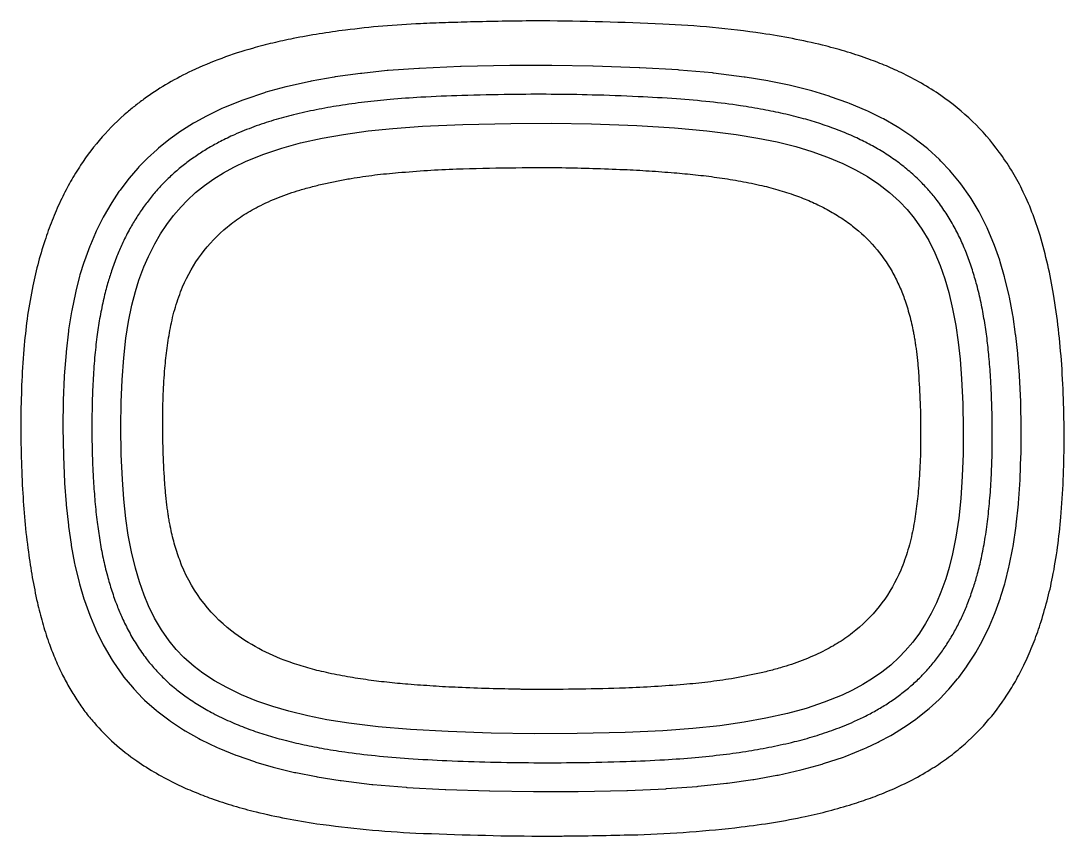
# Model space of a CAD drawing. Header units: millimetres. Extents: x 0 to 1730, y 0 to 225.
# Drawn here: x 1107.5 to 1251.6, y 56.6 to 169.1 of the extents above; entities that cross this region are included whole.
import ezdxf

# ---------------------------------------------------------------- set-up
doc = ezdxf.new("R2010")
doc.units = ezdxf.units.MM
for name, color, linetype in [('CENTERLINE', 1, 'Continuous'), ('GROOVE_8MM', 3, 'Continuous'), ('OUTLINE', 7, 'Continuous')]:
    doc.layers.add(name, color=color, linetype=linetype)

msp = doc.modelspace()

# ---------------------------------------------------------------- linework, layer by layer
at = {"layer": 'CENTERLINE'}
msp.add_spline([(1237.35, 138.76), (1238.18, 136.77), (1238.89, 134.73), (1239.5, 132.65), (1240.09, 130.2), (1240.55, 127.73), (1240.92, 125.25), (1241.19, 122.76), (1241.41, 119.92), (1241.57, 116.36), (1241.64, 112.8), (1241.62, 109.24), (1241.5, 106.03), (1241.28, 102.83), (1240.98, 99.98), (1240.56, 97.14), (1240.07, 94.66), (1239.54, 92.56), (1239.01, 90.83), (1238.28, 88.77), (1237.57, 87.1), (1236.77, 85.45), (1235.87, 83.86), (1234.88, 82.32), (1233.79, 80.85), (1232.6, 79.45), (1231.59, 78.39), (1230.23, 77.15), (1228.81, 76.01), (1227.31, 74.96), (1225.75, 74.01), (1224.15, 73.15), (1222.51, 72.37), (1219.82, 71.28), (1217.09, 70.37), (1214.32, 69.61), (1211.18, 68.91), (1208.02, 68.33), (1204.49, 67.84), (1200.61, 67.43), (1196.37, 67.12), (1191.06, 66.88), (1184.34, 66.73), (1178.33, 66.71), (1172.32, 66.8), (1166.31, 67), (1161.01, 67.29), (1156.42, 67.68), (1152.19, 68.2), (1149.03, 68.7), (1146.23, 69.26), (1143.44, 69.94), (1141.03, 70.64), (1138.65, 71.46), (1136.31, 72.42), (1134.03, 73.52), (1132.13, 74.6), (1130.3, 75.8), (1128.85, 76.9), (1127.21, 78.36), (1125.95, 79.68), (1124.78, 81.08), (1123.52, 82.88), (1122.41, 84.76), (1121.45, 86.72), (1120.75, 88.39), (1120.02, 90.44), (1119.41, 92.52), (1118.82, 94.96), (1118.36, 97.43), (1118, 99.91), (1117.7, 102.74), (1117.49, 105.58), (1117.33, 109.13), (1117.27, 113.04), (1117.32, 116.59), (1117.45, 119.79), (1117.69, 122.99), (1118.01, 125.83), (1118.4, 128.3), (1118.91, 130.77), (1119.45, 132.86), (1119.99, 134.58), (1120.73, 136.62), (1121.45, 138.28), (1122.42, 140.23), (1123.34, 141.8), (1124.35, 143.32), (1125.45, 144.77), (1126.64, 146.15), (1127.65, 147.19), (1129, 148.42), (1130.41, 149.56), (1131.9, 150.61), (1133.44, 151.58), (1135.02, 152.45), (1136.98, 153.39), (1139.65, 154.47), (1142.37, 155.38), (1145.14, 156.14), (1148.27, 156.83), (1151.43, 157.39), (1154.94, 157.88), (1158.47, 158.25), (1162.71, 158.55), (1168.37, 158.79), (1175.08, 158.94), (1180.73, 158.96), (1186.39, 158.87), (1192.74, 158.64), (1198.04, 158.33), (1202.63, 157.92), (1206.85, 157.39), (1210.01, 156.86), (1212.8, 156.29), (1215.58, 155.6), (1217.98, 154.87), (1220.35, 154.03), (1222.68, 153.05), (1224.62, 152.09), (1226.51, 151.01), (1228.32, 149.81), (1230.04, 148.47), (1231.64, 147.01), (1232.88, 145.7), (1234.03, 144.31), (1235.27, 142.54), (1236.38, 140.69), (1237.35, 138.76)], degree=3, dxfattribs=at)
at = {"layer": 'GROOVE_8MM'}
for points in [[(1238.54, 144.86), (1237.29, 146.62), (1237.11, 146.85), (1235.97, 148.24), (1235.79, 148.44), (1234.55, 149.76), (1234.34, 149.96), (1232.73, 151.43), (1232.49, 151.63), (1230.78, 152.96), (1230.54, 153.13), (1228.73, 154.34), (1228.5, 154.48), (1226.61, 155.56), (1226.4, 155.68), (1224.45, 156.64), (1224.23, 156.74), (1221.9, 157.72), (1221.69, 157.8), (1219.32, 158.64), (1219.13, 158.71), (1216.73, 159.43), (1216.55, 159.48), (1213.77, 160.17), (1213.61, 160.21), (1210.81, 160.78), (1210.66, 160.81), (1207.5, 161.33), (1207.35, 161.35), (1203.13, 161.89), (1202.98, 161.91), (1198.4, 162.32), (1198.27, 162.33), (1192.98, 162.63), (1192.89, 162.64), (1186.53, 162.86), (1186.46, 162.87), (1180.8, 162.96), (1180.72, 162.96), (1175.06, 162.94), (1174.99, 162.94), (1168.28, 162.79), (1168.19, 162.79), (1162.54, 162.55), (1162.43, 162.54), (1158.19, 162.24), (1158.06, 162.23), (1154.54, 161.86), (1154.39, 161.85), (1150.88, 161.36), (1150.72, 161.33), (1147.57, 160.77), (1147.41, 160.74), (1144.27, 160.04), (1144.08, 159.99), (1141.32, 159.24), (1141.11, 159.18), (1138.38, 158.27), (1138.14, 158.18), (1135.47, 157.09), (1135.24, 156.99), (1133.29, 156.05), (1133.09, 155.95), (1131.51, 155.08), (1131.32, 154.97), (1129.78, 154.01), (1129.58, 153.88), (1128.1, 152.83), (1127.91, 152.68), (1126.49, 151.54), (1126.29, 151.37), (1124.95, 150.14), (1124.78, 149.98), (1123.77, 148.94), (1123.61, 148.76), (1122.42, 147.38), (1122.26, 147.18), (1121.16, 145.73), (1121.01, 145.53), (1120.01, 144.01), (1119.88, 143.81), (1118.97, 142.24), (1118.85, 142.02), (1117.87, 140.07), (1117.77, 139.86), (1117.06, 138.2), (1116.98, 137.99), (1116.23, 135.96), (1116.17, 135.77), (1115.63, 134.04), (1115.58, 133.86), (1115.04, 131.77), (1114.99, 131.57), (1114.48, 129.11), (1114.45, 128.92), (1114.06, 126.45), (1114.04, 126.28), (1113.72, 123.44), (1113.7, 123.29), (1113.46, 120.09), (1113.45, 119.96), (1113.32, 116.76), (1113.32, 116.64), (1113.27, 113.09), (1113.27, 112.98), (1113.33, 109.07), (1113.34, 108.96), (1113.49, 105.41), (1113.5, 105.29), (1113.71, 102.45), (1113.72, 102.32), (1114.02, 99.48), (1114.04, 99.33), (1114.4, 96.85), (1114.43, 96.69), (1114.89, 94.22), (1114.93, 94.03), (1115.52, 91.59), (1115.57, 91.39), (1116.18, 89.31), (1116.25, 89.1), (1116.98, 87.06), (1117.06, 86.85), (1117.76, 85.18), (1117.86, 84.95), (1118.83, 82.99), (1118.96, 82.74), (1120.07, 80.85), (1120.25, 80.58), (1121.51, 78.78), (1121.7, 78.53), (1122.86, 77.12), (1123.06, 76.9), (1124.33, 75.59), (1124.56, 75.36), (1126.2, 73.91), (1126.43, 73.72), (1127.88, 72.61), (1128.11, 72.46), (1129.93, 71.26), (1130.16, 71.12), (1132.06, 70.04), (1132.29, 69.92), (1134.57, 68.82), (1134.8, 68.71), (1137.14, 67.76), (1137.35, 67.68), (1139.73, 66.86), (1139.91, 66.8), (1142.33, 66.1), (1142.5, 66.05), (1145.28, 65.37), (1145.45, 65.34), (1148.25, 64.78), (1148.39, 64.76), (1151.56, 64.25), (1151.7, 64.23), (1155.93, 63.71), (1156.08, 63.7), (1160.67, 63.31), (1160.79, 63.3), (1166.09, 63.01), (1166.18, 63), (1172.19, 62.8), (1172.26, 62.8), (1178.27, 62.71), (1178.35, 62.71), (1184.36, 62.73), (1184.43, 62.73), (1191.15, 62.88), (1191.24, 62.88), (1196.55, 63.12), (1196.66, 63.13), (1200.9, 63.44), (1201.02, 63.45), (1204.91, 63.86), (1205.05, 63.88), (1208.58, 64.37), (1208.73, 64.4), (1211.89, 64.97), (1212.05, 65), (1215.19, 65.71), (1215.38, 65.75), (1218.15, 66.51), (1218.35, 66.58), (1221.09, 67.49), (1221.32, 67.58), (1224.01, 68.66), (1224.22, 68.76), (1225.86, 69.53), (1226.04, 69.62), (1227.64, 70.48), (1227.84, 70.6), (1229.39, 71.55), (1229.6, 71.68), (1231.1, 72.73), (1231.3, 72.88), (1232.73, 74.03), (1232.94, 74.2), (1234.29, 75.44), (1234.47, 75.62), (1235.48, 76.67), (1235.65, 76.86), (1236.84, 78.26), (1237.01, 78.47), (1238.1, 79.94), (1238.24, 80.15), (1239.23, 81.69), (1239.36, 81.9), (1240.26, 83.5), (1240.36, 83.7), (1241.16, 85.34), (1241.25, 85.54), (1241.96, 87.22), (1242.04, 87.42), (1242.78, 89.47), (1242.84, 89.67), (1243.37, 91.4), (1243.42, 91.58), (1243.95, 93.69), (1243.99, 93.88), (1244.48, 96.36), (1244.52, 96.55), (1244.94, 99.39), (1244.96, 99.56), (1245.26, 102.41), (1245.27, 102.55), (1245.49, 105.76), (1245.49, 105.89), (1245.61, 109.09), (1245.62, 109.21), (1245.64, 112.77), (1245.64, 112.88), (1245.57, 116.44), (1245.57, 116.55), (1245.4, 120.11), (1245.39, 120.22), (1245.18, 123.07), (1245.16, 123.2), (1244.89, 125.69), (1244.87, 125.83), (1244.51, 128.31), (1244.48, 128.48), (1244.02, 130.95), (1243.98, 131.13), (1243.39, 133.58), (1243.34, 133.77), (1242.73, 135.85), (1242.67, 136.05), (1241.96, 138.09), (1241.87, 138.31), (1241.04, 140.31), (1240.92, 140.55), (1239.96, 142.48), (1239.81, 142.74), (1238.71, 144.6), (1238.54, 144.86)], [(1236.17, 129.37), (1236.61, 127.07), (1236.95, 124.74), (1237.2, 122.39), (1237.41, 119.67), (1237.58, 116.23), (1237.64, 112.78), (1237.62, 109.33), (1237.5, 106.24), (1237.29, 103.17), (1237.01, 100.48), (1236.62, 97.82), (1236.17, 95.54), (1235.68, 93.63), (1235.21, 92.08), (1234.55, 90.23), (1233.92, 88.75), (1233.22, 87.31), (1232.44, 85.92), (1231.59, 84.59), (1230.65, 83.33), (1229.63, 82.13), (1228.79, 81.25), (1227.63, 80.19), (1226.41, 79.21), (1225.12, 78.31), (1223.76, 77.48), (1222.34, 76.72), (1220.9, 76.03), (1218.44, 75.04), (1215.92, 74.2), (1213.35, 73.49), (1210.38, 72.83), (1207.38, 72.28), (1204.01, 71.81), (1200.26, 71.42), (1196.13, 71.11), (1190.93, 70.88), (1184.29, 70.73), (1178.36, 70.71), (1172.42, 70.8), (1166.49, 71), (1161.29, 71.28), (1156.83, 71.66), (1152.75, 72.16), (1149.73, 72.64), (1147.09, 73.17), (1144.48, 73.8), (1142.25, 74.45), (1140.06, 75.21), (1137.94, 76.07), (1135.89, 77.07), (1134.22, 78.01), (1132.62, 79.07), (1131.39, 80), (1129.99, 81.24), (1128.93, 82.34), (1127.96, 83.51), (1126.89, 85.04), (1125.94, 86.66), (1125.09, 88.38), (1124.48, 89.84), (1123.83, 91.67), (1123.28, 93.55), (1122.74, 95.8), (1122.3, 98.09), (1121.97, 100.41), (1121.68, 103.1), (1121.48, 105.81), (1121.33, 109.25), (1121.27, 113.05), (1121.32, 116.48), (1121.44, 119.56), (1121.67, 122.61), (1121.98, 125.29), (1122.34, 127.59), (1122.8, 129.86), (1123.3, 131.76), (1123.78, 133.29), (1124.45, 135.14), (1125.08, 136.59), (1125.95, 138.33), (1126.74, 139.69), (1127.61, 141), (1128.56, 142.25), (1129.59, 143.45), (1130.44, 144.32), (1131.6, 145.39), (1132.83, 146.37), (1134.11, 147.28), (1135.46, 148.12), (1136.86, 148.89), (1138.6, 149.73), (1141.03, 150.72), (1143.53, 151.55), (1146.1, 152.25), (1149.06, 152.91), (1152.05, 153.44), (1155.43, 153.91), (1158.82, 154.26), (1162.94, 154.56), (1168.5, 154.8), (1175.13, 154.94), (1180.71, 154.96), (1186.28, 154.87), (1192.56, 154.64), (1197.75, 154.34), (1202.2, 153.94), (1206.27, 153.43), (1209.28, 152.93), (1211.91, 152.39), (1214.51, 151.74), (1216.73, 151.07), (1218.9, 150.3), (1221.02, 149.41), (1222.74, 148.56), (1224.41, 147.61), (1225.98, 146.56), (1227.46, 145.41), (1228.83, 144.15), (1229.88, 143.05), (1230.85, 141.88), (1231.92, 140.36), (1232.87, 138.77), (1233.71, 137.09), (1234.45, 135.33), (1235.08, 133.51), (1235.63, 131.63), (1236.17, 129.37)]]:
    msp.add_lwpolyline(points, close=True, dxfattribs=at)
at = {"layer": 'OUTLINE'}
for points in [[(1231.17, 160.88), (1230.83, 161.07), (1230.48, 161.25), (1230.13, 161.43), (1229.77, 161.61), (1229.42, 161.79), (1229.06, 161.96), (1228.77, 162.09), (1228.48, 162.23), (1228.19, 162.36), (1227.9, 162.49), (1227.6, 162.62), (1227.31, 162.75), (1227.01, 162.88), (1226.71, 163), (1226.42, 163.12), (1226.12, 163.24), (1225.82, 163.36), (1225.52, 163.48), (1225.22, 163.59), (1224.92, 163.7), (1224.61, 163.81), (1224.31, 163.92), (1223.93, 164.05), (1223.56, 164.18), (1223.18, 164.31), (1222.8, 164.43), (1222.42, 164.56), (1222.04, 164.68), (1221.66, 164.79), (1221.28, 164.91), (1220.9, 165.02), (1220.51, 165.13), (1220.13, 165.24), (1219.74, 165.35), (1219.36, 165.45), (1218.97, 165.55), (1218.59, 165.65), (1218.2, 165.74), (1217.68, 165.87), (1217.16, 165.99), (1216.64, 166.11), (1216.12, 166.22), (1215.6, 166.34), (1215.08, 166.44), (1214.56, 166.55), (1214.04, 166.65), (1213.52, 166.75), (1212.99, 166.85), (1212.47, 166.94), (1211.95, 167.03), (1211.42, 167.12), (1210.9, 167.2), (1210.37, 167.28), (1209.84, 167.36), (1208.99, 167.48), (1208.14, 167.6), (1207.28, 167.71), (1206.43, 167.81), (1205.57, 167.91), (1204.72, 168.01), (1203.86, 168.09), (1203.01, 168.18), (1202.15, 168.26), (1201.29, 168.33), (1200.43, 168.4), (1199.58, 168.46), (1198.72, 168.52), (1197.86, 168.57), (1197, 168.62), (1196.14, 168.66), (1195.1, 168.71), (1194.06, 168.75), (1193.02, 168.79), (1191.98, 168.83), (1190.94, 168.86), (1189.9, 168.9), (1188.86, 168.93), (1187.82, 168.96), (1186.78, 168.98), (1185.74, 169.01), (1184.7, 169.03), (1183.66, 169.05), (1182.62, 169.06), (1181.58, 169.08), (1180.54, 169.09), (1179.5, 169.1), (1179.43, 169.1), (1179.36, 169.1), (1179.29, 169.1), (1179.22, 169.1), (1179.14, 169.1), (1179.07, 169.1), (1179, 169.1), (1178.93, 169.1), (1178.86, 169.1), (1178.79, 169.1), (1178.72, 169.1), (1178.64, 169.1), (1178.57, 169.1), (1178.5, 169.1), (1178.43, 169.1), (1178.36, 169.1), (1177.81, 169.09), (1177.26, 169.09), (1176.71, 169.08), (1176.16, 169.07), (1175.61, 169.07), (1175.06, 169.06), (1174.51, 169.05), (1173.96, 169.04), (1173.41, 169.03), (1172.86, 169.02), (1172.31, 169.01), (1171.76, 169), (1171.21, 168.99), (1170.66, 168.97), (1170.11, 168.96), (1169.56, 168.95), (1169.13, 168.94), (1168.7, 168.93), (1168.27, 168.92), (1167.84, 168.9), (1167.41, 168.89), (1166.97, 168.88), (1166.54, 168.86), (1166.11, 168.85), (1165.68, 168.83), (1165.25, 168.82), (1164.82, 168.8), (1164.39, 168.78), (1163.96, 168.77), (1163.53, 168.75), (1163.1, 168.73), (1162.67, 168.71), (1162.02, 168.68), (1161.37, 168.65), (1160.72, 168.61), (1160.07, 168.57), (1159.42, 168.52), (1158.77, 168.48), (1158.12, 168.43), (1157.48, 168.37), (1156.83, 168.32), (1156.18, 168.26), (1155.53, 168.19), (1154.88, 168.13), (1154.24, 168.06), (1153.59, 167.98), (1152.94, 167.91), (1152.3, 167.83), (1151.84, 167.77), (1151.39, 167.71), (1150.94, 167.65), (1150.49, 167.58), (1150.03, 167.52), (1149.58, 167.45), (1149.13, 167.38), (1148.68, 167.31), (1148.23, 167.24), (1147.78, 167.16), (1147.33, 167.08), (1146.88, 167), (1146.43, 166.92), (1145.98, 166.84), (1145.53, 166.75), (1145.08, 166.66), (1144.73, 166.59), (1144.38, 166.52), (1144.02, 166.44), (1143.67, 166.37), (1143.32, 166.29), (1142.97, 166.21), (1142.62, 166.13), (1142.27, 166.04), (1141.92, 165.96), (1141.57, 165.87), (1141.22, 165.78), (1140.87, 165.69), (1140.52, 165.6), (1140.17, 165.51), (1139.83, 165.41), (1139.48, 165.31), (1138.94, 165.16), (1138.4, 165), (1137.86, 164.84), (1137.33, 164.67), (1136.79, 164.49), (1136.26, 164.31), (1135.73, 164.12), (1135.2, 163.93), (1134.68, 163.73), (1134.15, 163.53), (1133.63, 163.32), (1133.11, 163.1), (1132.59, 162.89), (1132.08, 162.66), (1131.57, 162.43), (1131.06, 162.19), (1130.65, 162), (1130.24, 161.8), (1129.83, 161.59), (1129.43, 161.39), (1129.03, 161.17), (1128.63, 160.96), (1128.24, 160.73), (1127.85, 160.51), (1127.46, 160.28), (1127.07, 160.04), (1126.68, 159.81), (1126.3, 159.56), (1125.92, 159.31), (1125.54, 159.06), (1125.17, 158.81), (1124.8, 158.55), (1124.63, 158.43), (1124.46, 158.31), (1124.29, 158.18), (1124.13, 158.06), (1123.96, 157.94), (1123.8, 157.81), (1123.63, 157.69), (1123.47, 157.56), (1123.3, 157.43), (1123.14, 157.3), (1122.98, 157.17), (1122.82, 157.04), (1122.66, 156.91), (1122.5, 156.78), (1122.34, 156.64), (1122.18, 156.51), (1121.72, 156.11), (1121.26, 155.7), (1120.82, 155.28), (1120.37, 154.85), (1119.94, 154.42), (1119.52, 153.98), (1119.1, 153.53), (1118.69, 153.08), (1118.29, 152.61), (1117.9, 152.14), (1117.51, 151.67), (1117.14, 151.18), (1116.77, 150.69), (1116.41, 150.19), (1116.06, 149.69), (1115.72, 149.18), (1115.54, 148.9), (1115.36, 148.63), (1115.18, 148.35), (1115.01, 148.06), (1114.83, 147.78), (1114.66, 147.5), (1114.5, 147.21), (1114.33, 146.92), (1114.17, 146.64), (1114.01, 146.35), (1113.85, 146.06), (1113.7, 145.76), (1113.54, 145.47), (1113.39, 145.17), (1113.25, 144.88), (1113.1, 144.58), (1112.94, 144.25), (1112.79, 143.91), (1112.63, 143.58), (1112.48, 143.24), (1112.34, 142.9), (1112.19, 142.57), (1112.05, 142.23), (1111.91, 141.89), (1111.77, 141.54), (1111.64, 141.2), (1111.51, 140.86), (1111.38, 140.51), (1111.25, 140.17), (1111.13, 139.82), (1111.01, 139.47), (1110.89, 139.12), (1110.75, 138.72), (1110.62, 138.31), (1110.49, 137.9), (1110.37, 137.5), (1110.25, 137.09), (1110.13, 136.68), (1110.01, 136.27), (1109.9, 135.85), (1109.79, 135.44), (1109.68, 135.03), (1109.58, 134.61), (1109.48, 134.2), (1109.38, 133.78), (1109.29, 133.37), (1109.2, 132.95), (1109.11, 132.53), (1109.01, 132.03), (1108.91, 131.52), (1108.82, 131.01), (1108.73, 130.5), (1108.64, 129.99), (1108.56, 129.48), (1108.48, 128.97), (1108.4, 128.46), (1108.33, 127.95), (1108.26, 127.44), (1108.2, 126.92), (1108.14, 126.41), (1108.08, 125.9), (1108.02, 125.38), (1107.97, 124.87), (1107.93, 124.35), (1107.88, 123.74), (1107.83, 123.12), (1107.78, 122.51), (1107.74, 121.89), (1107.7, 121.27), (1107.66, 120.66), (1107.63, 120.04), (1107.6, 119.42), (1107.57, 118.81), (1107.55, 118.19), (1107.53, 117.57), (1107.51, 116.96), (1107.5, 116.34), (1107.48, 115.72), (1107.48, 115.1), (1107.47, 114.48), (1107.46, 113.86), (1107.46, 113.23), (1107.46, 112.6), (1107.46, 111.97), (1107.47, 111.34), (1107.48, 110.72), (1107.49, 110.09), (1107.5, 109.46), (1107.52, 108.83), (1107.53, 108.2), (1107.55, 107.57), (1107.58, 106.95), (1107.6, 106.32), (1107.63, 105.69), (1107.66, 105.06), (1107.69, 104.44), (1107.72, 103.89), (1107.76, 103.35), (1107.79, 102.81), (1107.83, 102.27), (1107.87, 101.73), (1107.92, 101.19), (1107.96, 100.65), (1108.01, 100.11), (1108.06, 99.57), (1108.12, 99.03), (1108.17, 98.49), (1108.23, 97.95), (1108.3, 97.41), (1108.36, 96.87), (1108.43, 96.33), (1108.5, 95.79), (1108.56, 95.35), (1108.62, 94.92), (1108.68, 94.48), (1108.75, 94.04), (1108.82, 93.6), (1108.89, 93.16), (1108.96, 92.73), (1109.04, 92.29), (1109.12, 91.85), (1109.2, 91.42), (1109.28, 90.98), (1109.37, 90.55), (1109.46, 90.11), (1109.55, 89.68), (1109.64, 89.25), (1109.74, 88.82), (1109.82, 88.47), (1109.9, 88.12), (1109.99, 87.78), (1110.07, 87.44), (1110.16, 87.09), (1110.25, 86.75), (1110.35, 86.41), (1110.44, 86.07), (1110.54, 85.73), (1110.64, 85.39), (1110.74, 85.05), (1110.85, 84.71), (1110.96, 84.37), (1111.07, 84.03), (1111.18, 83.7), (1111.3, 83.36), (1111.4, 83.08), (1111.5, 82.81), (1111.6, 82.53), (1111.7, 82.26), (1111.81, 81.98), (1111.92, 81.71), (1112.03, 81.44), (1112.14, 81.17), (1112.25, 80.9), (1112.37, 80.63), (1112.49, 80.36), (1112.61, 80.09), (1112.73, 79.82), (1112.86, 79.56), (1112.99, 79.29), (1113.11, 79.03), (1113.23, 78.79), (1113.35, 78.56), (1113.47, 78.33), (1113.59, 78.1), (1113.71, 77.86), (1113.84, 77.64), (1113.96, 77.41), (1114.09, 77.18), (1114.22, 76.95), (1114.35, 76.73), (1114.49, 76.5), (1114.62, 76.28), (1114.76, 76.06), (1114.9, 75.83), (1115.04, 75.61), (1115.18, 75.39), (1115.32, 75.19), (1115.46, 74.98), (1115.6, 74.78), (1115.74, 74.57), (1115.88, 74.37), (1116.03, 74.17), (1116.17, 73.97), (1116.32, 73.77), (1116.47, 73.58), (1116.62, 73.38), (1116.78, 73.19), (1116.93, 72.99), (1117.09, 72.8), (1117.25, 72.61), (1117.41, 72.42), (1117.57, 72.24), (1117.9, 71.86), (1118.23, 71.5), (1118.57, 71.13), (1118.92, 70.78), (1119.27, 70.43), (1119.63, 70.08), (1119.99, 69.74), (1120.35, 69.41), (1120.73, 69.08), (1121.1, 68.76), (1121.49, 68.44), (1121.88, 68.13), (1122.27, 67.83), (1122.67, 67.53), (1123.07, 67.24), (1123.47, 66.95), (1123.8, 66.72), (1124.14, 66.5), (1124.47, 66.28), (1124.81, 66.07), (1125.15, 65.85), (1125.49, 65.65), (1125.83, 65.44), (1126.18, 65.24), (1126.52, 65.04), (1126.87, 64.84), (1127.22, 64.65), (1127.57, 64.46), (1127.93, 64.28), (1128.29, 64.1), (1128.64, 63.92), (1129, 63.75), (1129.3, 63.61), (1129.59, 63.47), (1129.89, 63.34), (1130.18, 63.2), (1130.48, 63.07), (1130.78, 62.94), (1131.08, 62.82), (1131.38, 62.69), (1131.68, 62.57), (1131.98, 62.45), (1132.28, 62.33), (1132.58, 62.21), (1132.88, 62.1), (1133.19, 61.98), (1133.49, 61.87), (1133.8, 61.76), (1134.18, 61.63), (1134.56, 61.5), (1134.94, 61.37), (1135.32, 61.24), (1135.7, 61.12), (1136.09, 61), (1136.47, 60.88), (1136.85, 60.77), (1137.24, 60.65), (1137.63, 60.54), (1138.01, 60.43), (1138.4, 60.32), (1138.79, 60.22), (1139.18, 60.12), (1139.57, 60.02), (1139.96, 59.92), (1140.48, 59.8), (1141, 59.68), (1141.52, 59.56), (1142.04, 59.44), (1142.56, 59.33), (1143.09, 59.22), (1143.61, 59.11), (1144.14, 59.01), (1144.66, 58.91), (1145.19, 58.81), (1145.72, 58.72), (1146.24, 58.63), (1146.77, 58.54), (1147.3, 58.45), (1147.83, 58.37), (1148.36, 58.29), (1149.21, 58.17), (1150.06, 58.06), (1150.91, 57.95), (1151.77, 57.85), (1152.62, 57.75), (1153.47, 57.65), (1154.33, 57.56), (1155.18, 57.48), (1156.04, 57.4), (1156.89, 57.33), (1157.75, 57.26), (1158.6, 57.2), (1159.46, 57.14), (1160.32, 57.09), (1161.18, 57.04), (1162.03, 57), (1163.1, 56.95), (1164.17, 56.91), (1165.24, 56.87), (1166.31, 56.83), (1167.37, 56.79), (1168.44, 56.76), (1169.51, 56.73), (1170.58, 56.7), (1171.65, 56.68), (1172.71, 56.65), (1173.78, 56.63), (1174.85, 56.62), (1175.92, 56.6), (1176.99, 56.59), (1178.06, 56.58), (1179.13, 56.57), (1179.35, 56.57), (1179.57, 56.57), (1179.79, 56.57), (1180.02, 56.57), (1180.24, 56.57), (1180.46, 56.57), (1180.68, 56.57), (1180.91, 56.57), (1181.13, 56.57), (1181.35, 56.58), (1181.57, 56.58), (1181.79, 56.58), (1182.02, 56.58), (1182.24, 56.58), (1182.46, 56.59), (1182.68, 56.59), (1183.31, 56.6), (1183.93, 56.6), (1184.56, 56.61), (1185.18, 56.62), (1185.81, 56.63), (1186.44, 56.64), (1187.06, 56.65), (1187.69, 56.66), (1188.31, 56.67), (1188.94, 56.68), (1189.56, 56.7), (1190.19, 56.71), (1190.81, 56.73), (1191.44, 56.74), (1192.06, 56.76), (1192.69, 56.77), (1193.58, 56.8), (1194.48, 56.84), (1195.37, 56.88), (1196.26, 56.92), (1197.16, 56.97), (1198.05, 57.02), (1198.95, 57.08), (1199.84, 57.15), (1200.73, 57.21), (1201.62, 57.29), (1202.52, 57.37), (1203.41, 57.45), (1204.3, 57.54), (1205.19, 57.63), (1206.08, 57.73), (1206.97, 57.83), (1207.53, 57.9), (1208.08, 57.97), (1208.64, 58.05), (1209.19, 58.13), (1209.75, 58.21), (1210.3, 58.29), (1210.86, 58.38), (1211.41, 58.47), (1211.96, 58.56), (1212.51, 58.65), (1213.07, 58.75), (1213.62, 58.85), (1214.17, 58.96), (1214.72, 59.07), (1215.27, 59.18), (1215.82, 59.29), (1216.23, 59.38), (1216.64, 59.47), (1217.05, 59.56), (1217.45, 59.66), (1217.86, 59.75), (1218.27, 59.85), (1218.68, 59.96), (1219.08, 60.06), (1219.49, 60.17), (1219.89, 60.28), (1220.3, 60.39), (1220.7, 60.5), (1221.1, 60.62), (1221.51, 60.74), (1221.91, 60.86), (1222.31, 60.98), (1222.63, 61.08), (1222.94, 61.18), (1223.26, 61.29), (1223.57, 61.39), (1223.89, 61.5), (1224.2, 61.61), (1224.52, 61.72), (1224.83, 61.83), (1225.14, 61.95), (1225.45, 62.06), (1225.76, 62.18), (1226.07, 62.3), (1226.38, 62.42), (1226.69, 62.55), (1227, 62.67), (1227.31, 62.8), (1227.68, 62.96), (1228.05, 63.12), (1228.42, 63.29), (1228.79, 63.45), (1229.16, 63.63), (1229.52, 63.8), (1229.89, 63.98), (1230.25, 64.16), (1230.61, 64.35), (1230.96, 64.54), (1231.32, 64.73), (1231.67, 64.93), (1232.03, 65.13), (1232.38, 65.33), (1232.73, 65.54), (1233.07, 65.75), (1233.36, 65.93), (1233.65, 66.11), (1233.93, 66.29), (1234.21, 66.48), (1234.49, 66.67), (1234.77, 66.86), (1235.05, 67.05), (1235.32, 67.25), (1235.59, 67.45), (1235.86, 67.65), (1236.13, 67.86), (1236.4, 68.07), (1236.66, 68.28), (1236.92, 68.49), (1237.18, 68.71), (1237.44, 68.93), (1237.89, 69.31), (1238.33, 69.71), (1238.76, 70.12), (1239.18, 70.53), (1239.6, 70.95), (1240.01, 71.37), (1240.41, 71.81), (1240.8, 72.25), (1241.19, 72.7), (1241.57, 73.15), (1241.94, 73.61), (1242.3, 74.08), (1242.65, 74.56), (1242.99, 75.04), (1243.33, 75.52), (1243.66, 76.02), (1243.83, 76.29), (1244, 76.56), (1244.17, 76.83), (1244.34, 77.1), (1244.5, 77.38), (1244.67, 77.65), (1244.83, 77.93), (1244.98, 78.21), (1245.14, 78.49), (1245.29, 78.77), (1245.44, 79.05), (1245.59, 79.33), (1245.73, 79.62), (1245.88, 79.91), (1246.02, 80.19), (1246.16, 80.48), (1246.31, 80.81), (1246.46, 81.13), (1246.6, 81.46), (1246.75, 81.79), (1246.89, 82.12), (1247.03, 82.45), (1247.16, 82.78), (1247.3, 83.11), (1247.43, 83.45), (1247.55, 83.78), (1247.68, 84.12), (1247.8, 84.45), (1247.92, 84.79), (1248.04, 85.13), (1248.16, 85.47), (1248.27, 85.81), (1248.4, 86.21), (1248.52, 86.61), (1248.65, 87.02), (1248.77, 87.42), (1248.88, 87.83), (1249, 88.23), (1249.11, 88.64), (1249.22, 89.05), (1249.32, 89.45), (1249.43, 89.86), (1249.52, 90.27), (1249.62, 90.68), (1249.71, 91.09), (1249.8, 91.51), (1249.89, 91.92), (1249.97, 92.33), (1250.07, 92.84), (1250.17, 93.36), (1250.26, 93.87), (1250.35, 94.39), (1250.43, 94.91), (1250.51, 95.42), (1250.59, 95.94), (1250.66, 96.46), (1250.73, 96.98), (1250.8, 97.49), (1250.86, 98.01), (1250.92, 98.53), (1250.98, 99.05), (1251.03, 99.57), (1251.08, 100.09), (1251.12, 100.62), (1251.17, 101.26), (1251.22, 101.9), (1251.27, 102.54), (1251.31, 103.18), (1251.35, 103.82), (1251.38, 104.46), (1251.42, 105.1), (1251.45, 105.74), (1251.47, 106.39), (1251.5, 107.03), (1251.52, 107.67), (1251.53, 108.31), (1251.55, 108.95), (1251.56, 109.6), (1251.56, 110.24), (1251.57, 110.88), (1251.57, 111.56), (1251.57, 112.23), (1251.57, 112.91), (1251.56, 113.58), (1251.55, 114.25), (1251.54, 114.93), (1251.52, 115.6), (1251.5, 116.28), (1251.48, 116.95), (1251.45, 117.63), (1251.43, 118.3), (1251.39, 118.97), (1251.36, 119.65), (1251.32, 120.32), (1251.28, 120.99), (1251.23, 121.67), (1251.19, 122.28), (1251.14, 122.88), (1251.09, 123.49), (1251.04, 124.1), (1250.98, 124.71), (1250.92, 125.31), (1250.86, 125.92), (1250.79, 126.53), (1250.71, 127.13), (1250.64, 127.74), (1250.56, 128.34), (1250.47, 128.95), (1250.39, 129.55), (1250.3, 130.16), (1250.2, 130.76), (1250.1, 131.36), (1250.02, 131.88), (1249.93, 132.39), (1249.83, 132.9), (1249.74, 133.41), (1249.63, 133.92), (1249.53, 134.43), (1249.42, 134.94), (1249.3, 135.44), (1249.19, 135.95), (1249.06, 136.45), (1248.94, 136.96), (1248.81, 137.46), (1248.67, 137.96), (1248.53, 138.46), (1248.39, 138.96), (1248.25, 139.46), (1248.12, 139.88), (1247.99, 140.29), (1247.86, 140.7), (1247.72, 141.1), (1247.58, 141.51), (1247.43, 141.91), (1247.28, 142.32), (1247.13, 142.72), (1246.97, 143.12), (1246.81, 143.52), (1246.64, 143.91), (1246.47, 144.31), (1246.29, 144.7), (1246.11, 145.09), (1245.93, 145.48), (1245.74, 145.87), (1245.57, 146.2), (1245.4, 146.54), (1245.22, 146.87), (1245.04, 147.2), (1244.86, 147.53), (1244.67, 147.85), (1244.48, 148.18), (1244.29, 148.5), (1244.09, 148.82), (1243.89, 149.13), (1243.68, 149.45), (1243.47, 149.76), (1243.26, 150.07), (1243.05, 150.38), (1242.83, 150.69), (1242.6, 150.99), (1242.18, 151.55), (1241.74, 152.11), (1241.3, 152.66), (1240.84, 153.19), (1240.37, 153.72), (1239.89, 154.23), (1239.4, 154.74), (1238.9, 155.23), (1238.39, 155.72), (1237.86, 156.19), (1237.33, 156.66), (1236.79, 157.11), (1236.24, 157.55), (1235.68, 157.98), (1235.11, 158.39), (1234.53, 158.8), (1234.2, 159.02), (1233.88, 159.24), (1233.55, 159.46), (1233.21, 159.67), (1232.88, 159.88), (1232.54, 160.09), (1232.2, 160.29), (1231.86, 160.49), (1231.52, 160.68), (1231.17, 160.88)], [(1229.9, 95.73), (1229.78, 95.38), (1229.67, 95.03), (1229.54, 94.68), (1229.42, 94.33), (1229.28, 93.99), (1229.15, 93.65), (1229.01, 93.3), (1228.74, 92.7), (1228.46, 92.11), (1228.16, 91.53), (1227.85, 90.96), (1227.51, 90.4), (1227.16, 89.84), (1226.8, 89.3), (1226.41, 88.78), (1226.02, 88.26), (1225.6, 87.76), (1225.18, 87.26), (1224.73, 86.78), (1224.27, 86.32), (1223.8, 85.87), (1223.31, 85.43), (1222.81, 85), (1222.57, 84.8), (1222.32, 84.61), (1222.06, 84.41), (1221.81, 84.22), (1221.55, 84.04), (1221.29, 83.86), (1221.03, 83.68), (1220.77, 83.5), (1220.5, 83.33), (1220.23, 83.16), (1219.96, 83), (1219.69, 82.84), (1219.41, 82.68), (1219.13, 82.53), (1218.85, 82.38), (1218.57, 82.23), (1218.22, 82.06), (1217.88, 81.89), (1217.53, 81.72), (1217.17, 81.56), (1216.82, 81.4), (1216.47, 81.25), (1216.11, 81.1), (1215.75, 80.95), (1215.39, 80.81), (1215.03, 80.67), (1214.66, 80.54), (1214.3, 80.41), (1213.93, 80.28), (1213.56, 80.16), (1213.19, 80.05), (1212.82, 79.94), (1212.6, 79.87), (1212.38, 79.81), (1212.16, 79.74), (1211.94, 79.68), (1211.71, 79.62), (1211.49, 79.56), (1211.27, 79.5), (1211.04, 79.44), (1210.82, 79.39), (1210.6, 79.33), (1210.37, 79.27), (1210.15, 79.22), (1209.93, 79.17), (1209.7, 79.11), (1209.48, 79.06), (1209.25, 79.01), (1209.03, 78.96), (1208.8, 78.91), (1208.58, 78.86), (1208.35, 78.82), (1208.13, 78.77), (1207.9, 78.72), (1207.68, 78.68), (1207.45, 78.63), (1207.22, 78.59), (1207, 78.55), (1206.77, 78.5), (1206.55, 78.46), (1206.32, 78.42), (1206.09, 78.38), (1205.87, 78.34), (1205.64, 78.3), (1205.23, 78.24), (1204.82, 78.17), (1204.41, 78.11), (1203.99, 78.05), (1203.58, 77.99), (1203.17, 77.94), (1202.76, 77.88), (1202.34, 77.83), (1201.93, 77.78), (1201.52, 77.74), (1201.1, 77.69), (1200.69, 77.65), (1200.27, 77.61), (1199.86, 77.57), (1199.44, 77.54), (1199.03, 77.5), (1198.52, 77.46), (1198.02, 77.42), (1197.52, 77.38), (1197.01, 77.35), (1196.51, 77.31), (1196, 77.27), (1195.5, 77.24), (1195, 77.21), (1194.49, 77.18), (1193.99, 77.15), (1193.48, 77.13), (1192.98, 77.1), (1192.47, 77.08), (1191.97, 77.05), (1191.46, 77.03), (1190.96, 77.01), (1190.17, 76.99), (1189.39, 76.96), (1188.61, 76.94), (1187.83, 76.92), (1187.05, 76.9), (1186.26, 76.89), (1185.48, 76.87), (1184.7, 76.86), (1183.92, 76.85), (1183.13, 76.84), (1182.35, 76.83), (1181.57, 76.82), (1180.79, 76.82), (1180, 76.82), (1179.22, 76.81), (1178.44, 76.82), (1178.31, 76.82), (1178.19, 76.82), (1178.06, 76.82), (1177.94, 76.82), (1177.81, 76.82), (1177.69, 76.82), (1177.56, 76.82), (1177.44, 76.82), (1177.31, 76.82), (1177.19, 76.83), (1177.06, 76.83), (1176.94, 76.83), (1176.81, 76.83), (1176.69, 76.83), (1176.56, 76.83), (1176.44, 76.84), (1175.9, 76.85), (1175.37, 76.86), (1174.83, 76.87), (1174.3, 76.88), (1173.76, 76.9), (1173.22, 76.91), (1172.69, 76.92), (1172.15, 76.94), (1171.62, 76.96), (1171.08, 76.97), (1170.54, 76.99), (1170.01, 77.01), (1169.47, 77.03), (1168.94, 77.05), (1168.4, 77.07), (1167.86, 77.09), (1167.43, 77.11), (1167, 77.13), (1166.56, 77.15), (1166.13, 77.18), (1165.7, 77.2), (1165.26, 77.22), (1164.83, 77.25), (1164.4, 77.28), (1163.96, 77.31), (1163.53, 77.34), (1163.1, 77.37), (1162.66, 77.4), (1162.23, 77.43), (1161.8, 77.46), (1161.37, 77.5), (1160.93, 77.53), (1160.57, 77.56), (1160.2, 77.59), (1159.84, 77.63), (1159.48, 77.66), (1159.11, 77.7), (1158.75, 77.73), (1158.38, 77.77), (1158.02, 77.81), (1157.66, 77.85), (1157.29, 77.89), (1156.93, 77.93), (1156.57, 77.98), (1156.21, 78.02), (1155.84, 78.07), (1155.48, 78.12), (1155.12, 78.17), (1154.75, 78.22), (1154.39, 78.27), (1154.02, 78.33), (1153.66, 78.39), (1153.29, 78.45), (1152.93, 78.51), (1152.56, 78.57), (1152.2, 78.64), (1151.83, 78.7), (1151.47, 78.77), (1151.11, 78.84), (1150.75, 78.92), (1150.38, 78.99), (1150.02, 79.07), (1149.66, 79.15), (1149.3, 79.23), (1148.99, 79.3), (1148.68, 79.37), (1148.36, 79.45), (1148.05, 79.53), (1147.74, 79.61), (1147.43, 79.7), (1147.12, 79.79), (1146.82, 79.88), (1146.51, 79.97), (1146.2, 80.06), (1145.89, 80.16), (1145.59, 80.26), (1145.28, 80.36), (1144.98, 80.46), (1144.68, 80.57), (1144.37, 80.67), (1143.85, 80.86), (1143.33, 81.06), (1142.82, 81.27), (1142.31, 81.49), (1141.8, 81.72), (1141.3, 81.96), (1140.81, 82.21), (1140.32, 82.46), (1139.83, 82.73), (1139.35, 83.01), (1138.88, 83.3), (1138.41, 83.59), (1137.94, 83.9), (1137.49, 84.21), (1137.03, 84.53), (1136.59, 84.87), (1135.98, 85.35), (1135.39, 85.86), (1134.83, 86.38), (1134.28, 86.92), (1133.75, 87.48), (1133.24, 88.06), (1132.76, 88.66), (1132.29, 89.27), (1131.85, 89.9), (1131.43, 90.54), (1131.03, 91.2), (1130.65, 91.88), (1130.3, 92.56), (1129.98, 93.26), (1129.67, 93.98), (1129.4, 94.7), (1129.29, 94.98), (1129.19, 95.27), (1129.1, 95.55), (1129, 95.84), (1128.91, 96.13), (1128.82, 96.41), (1128.74, 96.7), (1128.66, 96.99), (1128.58, 97.28), (1128.5, 97.57), (1128.43, 97.87), (1128.35, 98.16), (1128.29, 98.45), (1128.22, 98.75), (1128.16, 99.04), (1128.1, 99.34), (1128.07, 99.51), (1128.03, 99.69), (1128, 99.87), (1127.97, 100.05), (1127.94, 100.22), (1127.9, 100.4), (1127.87, 100.58), (1127.85, 100.76), (1127.82, 100.94), (1127.79, 101.12), (1127.76, 101.29), (1127.74, 101.47), (1127.71, 101.65), (1127.69, 101.83), (1127.67, 102.01), (1127.64, 102.19), (1127.62, 102.4), (1127.59, 102.62), (1127.57, 102.83), (1127.54, 103.05), (1127.52, 103.26), (1127.5, 103.48), (1127.48, 103.69), (1127.46, 103.91), (1127.44, 104.13), (1127.42, 104.34), (1127.4, 104.56), (1127.38, 104.77), (1127.36, 104.99), (1127.35, 105.2), (1127.33, 105.42), (1127.32, 105.64), (1127.28, 106.16), (1127.25, 106.68), (1127.22, 107.2), (1127.2, 107.73), (1127.17, 108.25), (1127.15, 108.77), (1127.13, 109.3), (1127.11, 109.82), (1127.1, 110.35), (1127.09, 110.87), (1127.08, 111.39), (1127.07, 111.92), (1127.06, 112.44), (1127.06, 112.97), (1127.06, 113.49), (1127.06, 114.01), (1127.06, 114.46), (1127.06, 114.91), (1127.07, 115.35), (1127.08, 115.8), (1127.09, 116.25), (1127.1, 116.69), (1127.12, 117.14), (1127.13, 117.58), (1127.15, 118.03), (1127.18, 118.48), (1127.2, 118.92), (1127.23, 119.37), (1127.26, 119.81), (1127.29, 120.26), (1127.32, 120.7), (1127.36, 121.15), (1127.39, 121.5), (1127.42, 121.85), (1127.46, 122.2), (1127.49, 122.55), (1127.53, 122.9), (1127.57, 123.25), (1127.62, 123.59), (1127.66, 123.94), (1127.71, 124.29), (1127.76, 124.64), (1127.81, 124.99), (1127.87, 125.33), (1127.93, 125.68), (1127.98, 126.03), (1128.05, 126.37), (1128.11, 126.72), (1128.18, 127.08), (1128.25, 127.44), (1128.34, 127.8), (1128.42, 128.16), (1128.51, 128.52), (1128.61, 128.88), (1128.71, 129.24), (1128.81, 129.59), (1128.92, 129.94), (1129.03, 130.3), (1129.15, 130.65), (1129.27, 130.99), (1129.4, 131.34), (1129.53, 131.69), (1129.67, 132.03), (1129.81, 132.37), (1130.08, 132.97), (1130.36, 133.56), (1130.66, 134.15), (1130.97, 134.72), (1131.31, 135.28), (1131.65, 135.83), (1132.02, 136.37), (1132.4, 136.9), (1132.8, 137.42), (1133.21, 137.92), (1133.64, 138.41), (1134.08, 138.89), (1134.54, 139.36), (1135.01, 139.81), (1135.5, 140.25), (1136, 140.68), (1136.24, 140.88), (1136.49, 141.07), (1136.75, 141.27), (1137, 141.46), (1137.26, 141.64), (1137.52, 141.83), (1137.79, 142.01), (1138.05, 142.18), (1138.32, 142.36), (1138.59, 142.52), (1138.86, 142.69), (1139.14, 142.85), (1139.41, 143.01), (1139.69, 143.16), (1139.98, 143.31), (1140.26, 143.46), (1140.6, 143.63), (1140.95, 143.8), (1141.3, 143.97), (1141.65, 144.13), (1142, 144.29), (1142.36, 144.44), (1142.71, 144.59), (1143.07, 144.73), (1143.43, 144.88), (1143.79, 145.01), (1144.15, 145.15), (1144.52, 145.27), (1144.88, 145.4), (1145.25, 145.52), (1145.62, 145.63), (1145.99, 145.75), (1146.21, 145.81), (1146.43, 145.87), (1146.65, 145.93), (1146.87, 146), (1147.09, 146.06), (1147.31, 146.12), (1147.53, 146.17), (1147.75, 146.23), (1147.97, 146.29), (1148.19, 146.34), (1148.41, 146.4), (1148.64, 146.45), (1148.86, 146.5), (1149.08, 146.56), (1149.3, 146.61), (1149.53, 146.66), (1149.75, 146.71), (1149.97, 146.75), (1150.19, 146.8), (1150.41, 146.85), (1150.64, 146.89), (1150.86, 146.94), (1151.08, 146.99), (1151.3, 147.03), (1151.53, 147.07), (1151.75, 147.12), (1151.97, 147.16), (1152.2, 147.2), (1152.42, 147.24), (1152.64, 147.28), (1152.87, 147.32), (1153.09, 147.36), (1153.49, 147.42), (1153.9, 147.49), (1154.3, 147.55), (1154.71, 147.61), (1155.12, 147.67), (1155.52, 147.72), (1155.93, 147.78), (1156.34, 147.83), (1156.74, 147.88), (1157.15, 147.92), (1157.56, 147.97), (1157.97, 148.01), (1158.37, 148.05), (1158.78, 148.09), (1159.19, 148.13), (1159.6, 148.16), (1160.1, 148.2), (1160.6, 148.24), (1161.1, 148.28), (1161.6, 148.32), (1162.11, 148.36), (1162.61, 148.39), (1163.11, 148.43), (1163.61, 148.46), (1164.11, 148.49), (1164.61, 148.52), (1165.12, 148.54), (1165.62, 148.57), (1166.12, 148.59), (1166.62, 148.62), (1167.12, 148.64), (1167.63, 148.66), (1168.54, 148.69), (1169.45, 148.71), (1170.36, 148.74), (1171.27, 148.76), (1172.18, 148.78), (1173.09, 148.8), (1174, 148.82), (1174.91, 148.83), (1175.82, 148.84), (1176.73, 148.85), (1177.64, 148.85), (1178.55, 148.86), (1179.46, 148.86), (1180.38, 148.86), (1181.29, 148.85), (1182.2, 148.85), (1182.73, 148.84), (1183.27, 148.83), (1183.8, 148.81), (1184.34, 148.8), (1184.87, 148.79), (1185.41, 148.77), (1185.94, 148.76), (1186.48, 148.74), (1187.01, 148.73), (1187.55, 148.71), (1188.08, 148.69), (1188.62, 148.67), (1189.15, 148.65), (1189.69, 148.63), (1190.22, 148.61), (1190.76, 148.59), (1191.19, 148.57), (1191.63, 148.55), (1192.06, 148.52), (1192.5, 148.5), (1192.94, 148.48), (1193.37, 148.45), (1193.81, 148.42), (1194.24, 148.4), (1194.68, 148.37), (1195.11, 148.34), (1195.54, 148.31), (1195.98, 148.28), (1196.41, 148.24), (1196.85, 148.21), (1197.28, 148.18), (1197.72, 148.14), (1198.09, 148.11), (1198.45, 148.08), (1198.82, 148.05), (1199.19, 148.01), (1199.56, 147.98), (1199.93, 147.94), (1200.3, 147.9), (1200.66, 147.86), (1201.03, 147.82), (1201.4, 147.78), (1201.77, 147.74), (1202.13, 147.69), (1202.5, 147.65), (1202.87, 147.6), (1203.23, 147.55), (1203.6, 147.5), (1203.97, 147.45), (1204.34, 147.4), (1204.71, 147.34), (1205.08, 147.28), (1205.45, 147.22), (1205.82, 147.16), (1206.19, 147.1), (1206.56, 147.04), (1206.92, 146.97), (1207.29, 146.9), (1207.66, 146.83), (1208.03, 146.75), (1208.39, 146.68), (1208.76, 146.6), (1209.12, 146.52), (1209.49, 146.44), (1209.81, 146.37), (1210.12, 146.3), (1210.44, 146.22), (1210.75, 146.14), (1211.07, 146.05), (1211.38, 145.97), (1211.69, 145.88), (1212, 145.79), (1212.31, 145.7), (1212.62, 145.61), (1212.93, 145.51), (1213.24, 145.41), (1213.55, 145.31), (1213.86, 145.21), (1214.17, 145.1), (1214.47, 144.99), (1214.74, 144.9), (1215, 144.8), (1215.26, 144.7), (1215.52, 144.6), (1215.78, 144.5), (1216.04, 144.39), (1216.3, 144.29), (1216.55, 144.17), (1216.81, 144.06), (1217.06, 143.95), (1217.32, 143.83), (1217.57, 143.71), (1217.82, 143.59), (1218.07, 143.46), (1218.32, 143.33), (1218.57, 143.21), (1218.82, 143.07), (1219.06, 142.94), (1219.31, 142.8), (1219.55, 142.66), (1219.79, 142.52), (1220.03, 142.37), (1220.27, 142.22), (1220.51, 142.07), (1220.75, 141.92), (1220.98, 141.76), (1221.21, 141.61), (1221.44, 141.45), (1221.67, 141.28), (1221.9, 141.12), (1222.13, 140.95), (1222.35, 140.78), (1222.76, 140.46), (1223.16, 140.12), (1223.56, 139.77), (1223.94, 139.42), (1224.32, 139.06), (1224.69, 138.68), (1225.04, 138.3), (1225.39, 137.91), (1225.73, 137.51), (1226.05, 137.1), (1226.37, 136.69), (1226.68, 136.27), (1226.98, 135.83), (1227.26, 135.4), (1227.54, 134.95), (1227.8, 134.5), (1227.93, 134.27), (1228.05, 134.05), (1228.17, 133.82), (1228.29, 133.59), (1228.4, 133.36), (1228.51, 133.13), (1228.62, 132.9), (1228.73, 132.66), (1228.84, 132.43), (1228.94, 132.19), (1229.04, 131.96), (1229.13, 131.72), (1229.23, 131.48), (1229.32, 131.24), (1229.41, 131), (1229.49, 130.76), (1229.59, 130.47), (1229.69, 130.19), (1229.78, 129.91), (1229.87, 129.62), (1229.96, 129.34), (1230.04, 129.05), (1230.13, 128.76), (1230.2, 128.47), (1230.28, 128.19), (1230.36, 127.9), (1230.43, 127.61), (1230.5, 127.31), (1230.56, 127.02), (1230.62, 126.73), (1230.69, 126.44), (1230.74, 126.14), (1230.78, 125.97), (1230.81, 125.8), (1230.84, 125.63), (1230.87, 125.45), (1230.9, 125.28), (1230.93, 125.11), (1230.96, 124.93), (1230.99, 124.76), (1231.01, 124.59), (1231.04, 124.41), (1231.06, 124.24), (1231.09, 124.07), (1231.11, 123.89), (1231.14, 123.72), (1231.16, 123.54), (1231.18, 123.37), (1231.2, 123.16), (1231.23, 122.95), (1231.25, 122.74), (1231.28, 122.53), (1231.3, 122.32), (1231.32, 122.11), (1231.34, 121.9), (1231.36, 121.69), (1231.38, 121.48), (1231.4, 121.27), (1231.41, 121.06), (1231.43, 120.85), (1231.45, 120.64), (1231.46, 120.43), (1231.48, 120.22), (1231.49, 120.01), (1231.52, 119.49), (1231.56, 118.97), (1231.58, 118.45), (1231.61, 117.93), (1231.63, 117.42), (1231.65, 116.9), (1231.67, 116.38), (1231.69, 115.86), (1231.71, 115.34), (1231.72, 114.82), (1231.73, 114.3), (1231.74, 113.78), (1231.74, 113.26), (1231.75, 112.74), (1231.75, 112.22), (1231.75, 111.7), (1231.75, 111.26), (1231.75, 110.81), (1231.74, 110.36), (1231.73, 109.92), (1231.72, 109.47), (1231.71, 109.02), (1231.69, 108.57), (1231.67, 108.13), (1231.65, 107.68), (1231.63, 107.23), (1231.61, 106.79), (1231.58, 106.34), (1231.55, 105.9), (1231.52, 105.45), (1231.48, 105), (1231.45, 104.56), (1231.42, 104.21), (1231.39, 103.85), (1231.35, 103.5), (1231.31, 103.15), (1231.28, 102.8), (1231.23, 102.45), (1231.19, 102.1), (1231.14, 101.75), (1231.1, 101.4), (1231.05, 101.05), (1230.99, 100.7), (1230.94, 100.35), (1230.88, 100), (1230.82, 99.65), (1230.76, 99.3), (1230.7, 98.95), (1230.63, 98.59), (1230.55, 98.23), (1230.47, 97.87), (1230.39, 97.51), (1230.3, 97.15), (1230.21, 96.79), (1230.11, 96.44), (1230, 96.08), (1229.9, 95.73)]]:
    msp.add_lwpolyline(points, close=True, dxfattribs=at)

doc.saveas('drawing.dxf')
